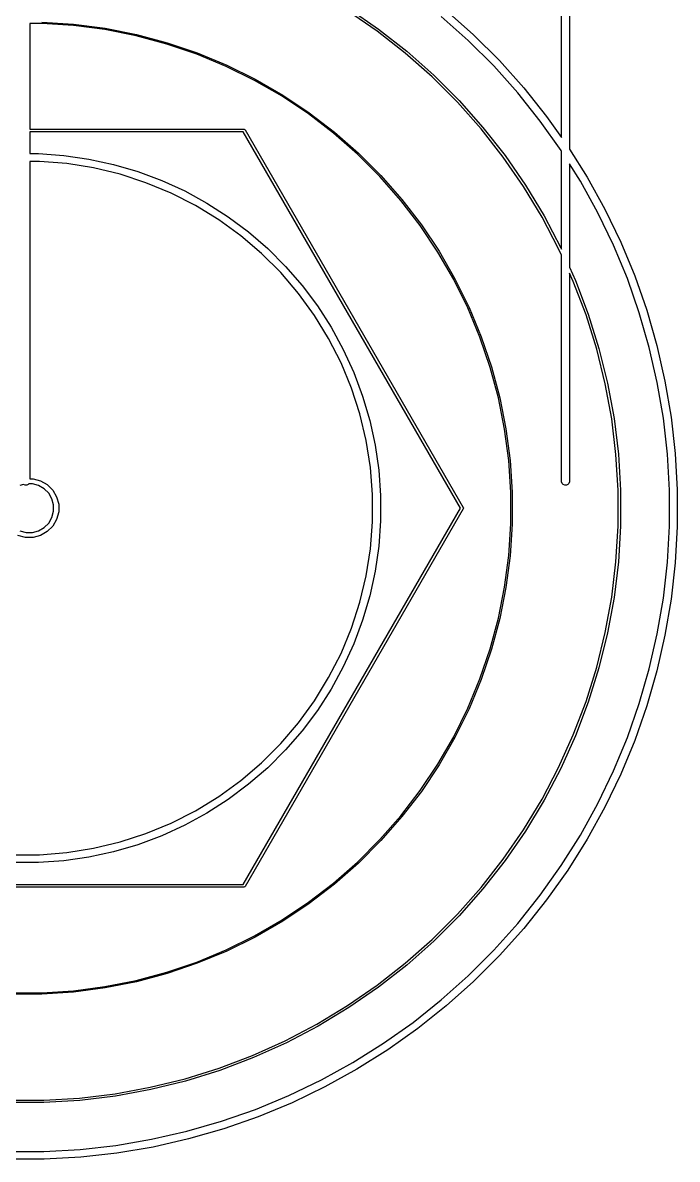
# Model space of a CAD drawing. Header units: inches. Extents: x 0.78 to 7.64, y -5.36 to -1.05.
# Drawn here: x 4.208 to 4.685, y -3.31 to -2.48 of the extents above; entities that cross this region are included whole.
import ezdxf

# ---------------------------------------------------------------- set-up
doc = ezdxf.new("R2010")
doc.units = ezdxf.units.IN
doc.header["$MEASUREMENT"] = 0
doc.layers.add('BLACK', color=250, linetype='CONTINUOUS')

msp = doc.modelspace()

# ---------------------------------------------------------------- linework, layer by layer
at = {"layer": 'BLACK', "linetype": 'CONTINUOUS'}
for p, q in [((4.6068, -2.29975), (4.6068, -2.57272)), ((4.6009, -2.56415), (4.6009, -2.3277)), ((4.46635, -2.48646), (4.44486, -2.47163)), ((4.44582, -2.47014), (4.4674, -2.48504)), ((4.51686, -2.47143), (4.53674, -2.4892)), ((4.22176, -2.47991), (4.24494, -2.48143)), ((4.53281, -2.49335), (4.51317, -2.4758)), ((4.22173, -2.48091), (4.2131, -2.48091)), ((4.2131, -2.48091), (4.2131, -2.55807)), ((4.24484, -2.48242), (4.22173, -2.48091)), ((4.2678, -2.48544), (4.24484, -2.48242)), ((4.24494, -2.48143), (4.26797, -2.48446)), ((4.29052, -2.48996), (4.2678, -2.48544)), ((4.26797, -2.48446), (4.29074, -2.489)), ((4.4869, -2.50257), (4.46635, -2.48646)), ((4.4674, -2.48504), (4.48804, -2.50121)), ((4.31289, -2.49596), (4.29052, -2.48996)), ((4.29074, -2.489), (4.31318, -2.49501)), ((4.33482, -2.5034), (4.31289, -2.49596)), ((4.31318, -2.49501), (4.33517, -2.50247)), ((4.55144, -2.51198), (4.53281, -2.49335)), ((4.53674, -2.4892), (4.5556, -2.50805)), ((4.35622, -2.51226), (4.33482, -2.5034)), ((4.33517, -2.50247), (4.35663, -2.51136)), ((4.50645, -2.51988), (4.4869, -2.50257)), ((4.48804, -2.50121), (4.50766, -2.51859)), ((4.37699, -2.52251), (4.35622, -2.51226)), ((4.35663, -2.51136), (4.37746, -2.52163)), ((4.569, -2.53163), (4.55144, -2.51198)), ((4.5556, -2.50805), (4.57337, -2.52793)), ((4.52491, -2.53835), (4.50645, -2.51988)), ((4.50766, -2.51859), (4.5262, -2.53713)), ((4.39705, -2.53409), (4.37699, -2.52251)), ((4.37746, -2.52163), (4.39757, -2.53325)), ((4.57337, -2.52793), (4.59, -2.54878)), ((4.41631, -2.54696), (4.39705, -2.53409)), ((4.39757, -2.53325), (4.41688, -2.54615)), ((4.5262, -2.53713), (4.54359, -2.55676)), ((4.58542, -2.55222), (4.569, -2.53163)), ((4.41688, -2.54615), (4.43531, -2.56029)), ((4.54223, -2.55789), (4.52491, -2.53835)), ((4.43468, -2.56105), (4.41631, -2.54696)), ((4.60067, -2.57371), (4.58542, -2.55222)), ((4.59, -2.54878), (4.6009, -2.56415)), ((4.2131, -2.55807), (4.36926, -2.55807)), ((4.2131, -2.56004), (4.2131, -2.57595)), ((4.36869, -2.56004), (4.2131, -2.56004)), ((4.52724, -2.83465), (4.36869, -2.56004)), ((4.36926, -2.55807), (4.36964, -2.55815)), ((4.36964, -2.55815), (4.36973, -2.55824)), ((4.36973, -2.55824), (4.36986, -2.55827)), ((4.36986, -2.55827), (4.37012, -2.55856)), ((4.37012, -2.55856), (4.52923, -2.83415)), ((4.45209, -2.57633), (4.43468, -2.56105)), ((4.43531, -2.56029), (4.45277, -2.5756)), ((4.55833, -2.57845), (4.54223, -2.55789)), ((4.54359, -2.55676), (4.55976, -2.5774)), ((4.2131, -2.57595), (4.21939, -2.57595)), ((4.21939, -2.57595), (4.23782, -2.57727)), ((4.23782, -2.57727), (4.25611, -2.5799)), ((4.46847, -2.5927), (4.45209, -2.57633)), ((4.45277, -2.5756), (4.46919, -2.59202)), ((4.57317, -2.59994), (4.55833, -2.57845)), ((4.55976, -2.5774), (4.57466, -2.59898)), ((4.6009, -2.57407), (4.60067, -2.57371)), ((4.6009, -2.64573), (4.6009, -2.57407)), ((4.6068, -2.57272), (4.61961, -2.59311)), ((4.22009, -2.58169), (4.2131, -2.58169)), ((4.2131, -2.58169), (4.2131, -2.81318)), ((4.2399, -2.58325), (4.22009, -2.58169)), ((4.25954, -2.58636), (4.2399, -2.58325)), ((4.25611, -2.5799), (4.27417, -2.58383)), ((4.27887, -2.591), (4.25954, -2.58636)), ((4.27417, -2.58383), (4.2919, -2.58903)), ((4.61469, -2.59602), (4.6068, -2.58347)), ((4.6068, -2.58347), (4.6068, -2.65885)), ((4.29777, -2.59714), (4.27887, -2.591)), ((4.2919, -2.58903), (4.30921, -2.59549)), ((4.30921, -2.59549), (4.32602, -2.60317)), ((4.48374, -2.61012), (4.46847, -2.5927)), ((4.46919, -2.59202), (4.48451, -2.60949)), ((4.62743, -2.61907), (4.61469, -2.59602)), ((4.61961, -2.59311), (4.63251, -2.61645)), ((4.31613, -2.60475), (4.29777, -2.59714)), ((4.32602, -2.60317), (4.34224, -2.61202)), ((4.58668, -2.62228), (4.57317, -2.59994)), ((4.57466, -2.59898), (4.58822, -2.62141)), ((4.33384, -2.61378), (4.31613, -2.60475)), ((4.34224, -2.61202), (4.35778, -2.62201)), ((4.49784, -2.62849), (4.48374, -2.61012)), ((4.48451, -2.60949), (4.49865, -2.62791)), ((4.35079, -2.62416), (4.33384, -2.61378)), ((4.63886, -2.64281), (4.62743, -2.61907)), ((4.63251, -2.61645), (4.64408, -2.64047)), ((4.36687, -2.63584), (4.35079, -2.62416)), ((4.35778, -2.62201), (4.37258, -2.63309)), ((4.51071, -2.64775), (4.49784, -2.62849)), ((4.49865, -2.62791), (4.51155, -2.64722)), ((4.59881, -2.64541), (4.58668, -2.62228)), ((4.58822, -2.62141), (4.6004, -2.64463)), ((4.38199, -2.64875), (4.36687, -2.63584)), ((4.37258, -2.63309), (4.38654, -2.64519)), ((4.38654, -2.64519), (4.39961, -2.65826)), ((4.6009, -2.65004), (4.59881, -2.64541)), ((4.6004, -2.64463), (4.6009, -2.64573)), ((4.64894, -2.66715), (4.63886, -2.64281)), ((4.64408, -2.64047), (4.65429, -2.66511)), ((4.39604, -2.66281), (4.38199, -2.64875)), ((4.52229, -2.6678), (4.51071, -2.64775)), ((4.51155, -2.64722), (4.52316, -2.66734)), ((4.6009, -2.81496), (4.6009, -2.65004)), ((4.39961, -2.65826), (4.41171, -2.67222)), ((4.6068, -2.65885), (4.61117, -2.66854)), ((4.40895, -2.67792), (4.39604, -2.66281)), ((4.53253, -2.68858), (4.52229, -2.6678)), ((4.52316, -2.66734), (4.53344, -2.68817)), ((4.60953, -2.66922), (4.6068, -2.66316)), ((4.6068, -2.66316), (4.6068, -2.81496)), ((4.61879, -2.69363), (4.60953, -2.66922)), ((4.61117, -2.66854), (4.62046, -2.69306)), ((4.65764, -2.69202), (4.64894, -2.66715)), ((4.65429, -2.66511), (4.66309, -2.69028)), ((4.42064, -2.694), (4.40895, -2.67792)), ((4.41171, -2.67222), (4.42278, -2.68701)), ((4.42278, -2.68701), (4.43277, -2.70256)), ((4.43102, -2.71095), (4.42064, -2.694)), ((4.5414, -2.70997), (4.53253, -2.68858)), ((4.53344, -2.68817), (4.54232, -2.70962)), ((4.62656, -2.71856), (4.61879, -2.69363)), ((4.62046, -2.69306), (4.62826, -2.71809)), ((4.66494, -2.71733), (4.65764, -2.69202)), ((4.66309, -2.69028), (4.67048, -2.7159)), ((4.43277, -2.70256), (4.44163, -2.71878)), ((4.44005, -2.72866), (4.43102, -2.71095)), ((4.54884, -2.73191), (4.5414, -2.70997)), ((4.54232, -2.70962), (4.54979, -2.73162)), ((4.44163, -2.71878), (4.4493, -2.73558)), ((4.63281, -2.74392), (4.62656, -2.71856)), ((4.62826, -2.71809), (4.63454, -2.74355)), ((4.6708, -2.74302), (4.66494, -2.71733)), ((4.67048, -2.7159), (4.67641, -2.7419)), ((4.44765, -2.74703), (4.44005, -2.72866)), ((4.4493, -2.73558), (4.45576, -2.7529)), ((4.55483, -2.75428), (4.54884, -2.73191)), ((4.54979, -2.73162), (4.5558, -2.75405)), ((4.63751, -2.7696), (4.63281, -2.74392)), ((4.63454, -2.74355), (4.63926, -2.76934)), ((4.67521, -2.76899), (4.6708, -2.74302)), ((4.67641, -2.7419), (4.68088, -2.76819)), ((4.45379, -2.76593), (4.44765, -2.74703)), ((4.45576, -2.7529), (4.46097, -2.77063)), ((4.55935, -2.77699), (4.55483, -2.75428)), ((4.5558, -2.75405), (4.56033, -2.77683)), ((4.45843, -2.78526), (4.45379, -2.76593)), ((4.64066, -2.79552), (4.63751, -2.7696)), ((4.63926, -2.76934), (4.64242, -2.79536)), ((4.67816, -2.79517), (4.67521, -2.76899)), ((4.68088, -2.76819), (4.68386, -2.79469)), ((4.46097, -2.77063), (4.4649, -2.78868)), ((4.56238, -2.79995), (4.55935, -2.77699)), ((4.56033, -2.77683), (4.56336, -2.79986)), ((4.46154, -2.80489), (4.45843, -2.78526)), ((4.4649, -2.78868), (4.46753, -2.80697)), ((4.67964, -2.82147), (4.67816, -2.79517)), ((4.68386, -2.79469), (4.68536, -2.82131)), ((4.56389, -2.82307), (4.56238, -2.79995)), ((4.56336, -2.79986), (4.56488, -2.82303)), ((4.64224, -2.82159), (4.64066, -2.79552)), ((4.64242, -2.79536), (4.64401, -2.82154)), ((4.4631, -2.82471), (4.46154, -2.80489)), ((4.46753, -2.80697), (4.46884, -2.82541)), ((4.2085, -2.8174), (4.20576, -2.81814)), ((4.20851, -2.81742), (4.2085, -2.8174)), ((4.20957, -2.81786), (4.20851, -2.81742)), ((4.21073, -2.81786), (4.20957, -2.81786)), ((4.21179, -2.81742), (4.21073, -2.81786)), ((4.21228, -2.81693), (4.21179, -2.81742)), ((4.21493, -2.81693), (4.21228, -2.81693)), ((4.2131, -2.81318), (4.21542, -2.81318)), ((4.21944, -2.81814), (4.21493, -2.81693)), ((4.21542, -2.81318), (4.22088, -2.81464)), ((4.22348, -2.82047), (4.21944, -2.81814)), ((4.22088, -2.81464), (4.22578, -2.81747)), ((4.22578, -2.81747), (4.22978, -2.82146)), ((4.60096, -2.81554), (4.6009, -2.81496)), ((4.6014, -2.8166), (4.60096, -2.81554)), ((4.60221, -2.81742), (4.6014, -2.8166)), ((4.60328, -2.81786), (4.60221, -2.81742)), ((4.60443, -2.81786), (4.60328, -2.81786)), ((4.60549, -2.81742), (4.60443, -2.81786)), ((4.60631, -2.8166), (4.60549, -2.81742)), ((4.60675, -2.81554), (4.60631, -2.8166)), ((4.6068, -2.81496), (4.60675, -2.81554)), ((4.22678, -2.82377), (4.22348, -2.82047)), ((4.22911, -2.82781), (4.22678, -2.82377)), ((4.23031, -2.83231), (4.22911, -2.82781)), ((4.22978, -2.82146), (4.2326, -2.82636)), ((4.2326, -2.82636), (4.23407, -2.83182)), ((4.4631, -2.84458), (4.4631, -2.82471)), ((4.46884, -2.82541), (4.46884, -2.84388)), ((4.56389, -2.84623), (4.56389, -2.82307)), ((4.56488, -2.82303), (4.56488, -2.84626)), ((4.64224, -2.8477), (4.64224, -2.82159)), ((4.64401, -2.82154), (4.64401, -2.84776)), ((4.67964, -2.84782), (4.67964, -2.82147)), ((4.68536, -2.82131), (4.68536, -2.84798)), ((4.23031, -2.83698), (4.23031, -2.83231)), ((4.23407, -2.83182), (4.23407, -2.83747)), ((4.36869, -3.10925), (4.52724, -2.83465)), ((4.52923, -2.83514), (4.37012, -3.11073)), ((4.52923, -2.83415), (4.52935, -2.83452)), ((4.52935, -2.83477), (4.52923, -2.83514)), ((4.52935, -2.83452), (4.52932, -2.83465)), ((4.52932, -2.83465), (4.52935, -2.83477)), ((4.22678, -2.84552), (4.22911, -2.84148)), ((4.22911, -2.84148), (4.23031, -2.83698)), ((4.2326, -2.84293), (4.22978, -2.84783)), ((4.23407, -2.83747), (4.2326, -2.84293)), ((4.46154, -2.8644), (4.4631, -2.84458)), ((4.46884, -2.84388), (4.46753, -2.86232)), ((4.20576, -2.85115), (4.21027, -2.85236)), ((4.21027, -2.85236), (4.21493, -2.85236)), ((4.21493, -2.85236), (4.21944, -2.85115)), ((4.21944, -2.85115), (4.22348, -2.84882)), ((4.22578, -2.85182), (4.22088, -2.85465)), ((4.22348, -2.84882), (4.22678, -2.84552)), ((4.22978, -2.84783), (4.22578, -2.85182)), ((4.56238, -2.86934), (4.56389, -2.84623)), ((4.56488, -2.84626), (4.56336, -2.86943)), ((4.64066, -2.87377), (4.64224, -2.8477)), ((4.64401, -2.84776), (4.64242, -2.87393)), ((4.67816, -2.87412), (4.67964, -2.84782)), ((4.68536, -2.84798), (4.68386, -2.8746)), ((4.20977, -2.85611), (4.20431, -2.85465)), ((4.21542, -2.85611), (4.20977, -2.85611)), ((4.22088, -2.85465), (4.21542, -2.85611)), ((4.45843, -2.88403), (4.46154, -2.8644)), ((4.46753, -2.86232), (4.4649, -2.88061)), ((4.55935, -2.8923), (4.56238, -2.86934)), ((4.56336, -2.86943), (4.56033, -2.89246)), ((4.63751, -2.89969), (4.64066, -2.87377)), ((4.64242, -2.87393), (4.63926, -2.89996)), ((4.67521, -2.9003), (4.67816, -2.87412)), ((4.68386, -2.8746), (4.68088, -2.9011)), ((4.45379, -2.90336), (4.45843, -2.88403)), ((4.4649, -2.88061), (4.46097, -2.89866)), ((4.55483, -2.91501), (4.55935, -2.8923)), ((4.56033, -2.89246), (4.5558, -2.91524)), ((4.46097, -2.89866), (4.45576, -2.91639)), ((4.63281, -2.92537), (4.63751, -2.89969)), ((4.63926, -2.89996), (4.63454, -2.92575)), ((4.6708, -2.92627), (4.67521, -2.9003)), ((4.68088, -2.9011), (4.67641, -2.92739)), ((4.44765, -2.92226), (4.45379, -2.90336)), ((4.45576, -2.91639), (4.4493, -2.93371)), ((4.54884, -2.93739), (4.55483, -2.91501)), ((4.5558, -2.91524), (4.54979, -2.93767)), ((4.44005, -2.94063), (4.44765, -2.92226)), ((4.62656, -2.95073), (4.63281, -2.92537)), ((4.63454, -2.92575), (4.62826, -2.9512)), ((4.66494, -2.95196), (4.6708, -2.92627)), ((4.67641, -2.92739), (4.67048, -2.95339)), ((4.4493, -2.93371), (4.44163, -2.95052)), ((4.43102, -2.95834), (4.44005, -2.94063)), ((4.5414, -2.95932), (4.54884, -2.93739)), ((4.54979, -2.93767), (4.54232, -2.95967)), ((4.44163, -2.95052), (4.43277, -2.96673)), ((4.61879, -2.97566), (4.62656, -2.95073)), ((4.62826, -2.9512), (4.62046, -2.97624)), ((4.65764, -2.97727), (4.66494, -2.95196)), ((4.42064, -2.97529), (4.43102, -2.95834)), ((4.53253, -2.98071), (4.5414, -2.95932)), ((4.54232, -2.95967), (4.53344, -2.98112)), ((4.67048, -2.95339), (4.66309, -2.97901)), ((4.43277, -2.96673), (4.42278, -2.98228)), ((4.40895, -2.99137), (4.42064, -2.97529)), ((4.60953, -3.00007), (4.61879, -2.97566)), ((4.62046, -2.97624), (4.61117, -3.00075)), ((4.64894, -3.00214), (4.65764, -2.97727)), ((4.42278, -2.98228), (4.41171, -2.99707)), ((4.52229, -3.00149), (4.53253, -2.98071)), ((4.53344, -2.98112), (4.52316, -3.00195)), ((4.66309, -2.97901), (4.65429, -3.00418)), ((4.39604, -3.00648), (4.40895, -2.99137)), ((4.41171, -2.99707), (4.39961, -3.01104)), ((4.51071, -3.02154), (4.52229, -3.00149)), ((4.52316, -3.00195), (4.51155, -3.02207)), ((4.59881, -3.02389), (4.60953, -3.00007)), ((4.61117, -3.00075), (4.6004, -3.02466)), ((4.63886, -3.02648), (4.64894, -3.00214)), ((4.38199, -3.02054), (4.39604, -3.00648)), ((4.65429, -3.00418), (4.64408, -3.02882)), ((4.39961, -3.01104), (4.38654, -3.0241)), ((4.36687, -3.03345), (4.38199, -3.02054)), ((4.38654, -3.0241), (4.37258, -3.0362)), ((4.49784, -3.0408), (4.51071, -3.02154)), ((4.51155, -3.02207), (4.49865, -3.04138)), ((4.58668, -3.04701), (4.59881, -3.02389)), ((4.6004, -3.02466), (4.58822, -3.04788)), ((4.62743, -3.05022), (4.63886, -3.02648)), ((4.35079, -3.04513), (4.36687, -3.03345)), ((4.64408, -3.02882), (4.63251, -3.05284)), ((4.37258, -3.0362), (4.35778, -3.04728)), ((4.48374, -3.05918), (4.49784, -3.0408)), ((4.49865, -3.04138), (4.48451, -3.05981)), ((4.33384, -3.05552), (4.35079, -3.04513)), ((4.35778, -3.04728), (4.34224, -3.05727)), ((4.57317, -3.06935), (4.58668, -3.04701)), ((4.58822, -3.04788), (4.57466, -3.07032)), ((4.61469, -3.07327), (4.62743, -3.05022)), ((4.31613, -3.06454), (4.33384, -3.05552)), ((4.34224, -3.05727), (4.32602, -3.06612)), ((4.46847, -3.07659), (4.48374, -3.05918)), ((4.48451, -3.05981), (4.46919, -3.07727)), ((4.63251, -3.05284), (4.61961, -3.07618)), ((4.29777, -3.07215), (4.31613, -3.06454)), ((4.32602, -3.06612), (4.30921, -3.0738)), ((4.27887, -3.07829), (4.29777, -3.07215)), ((4.30921, -3.0738), (4.2919, -3.08026)), ((4.45209, -3.09297), (4.46847, -3.07659)), ((4.55833, -3.09084), (4.57317, -3.06935)), ((4.57466, -3.07032), (4.55976, -3.09189)), ((4.60067, -3.09558), (4.61469, -3.07327)), ((4.61961, -3.07618), (4.60543, -3.09876)), ((4.2399, -3.08604), (4.25954, -3.08293)), ((4.27417, -3.08546), (4.25611, -3.08939)), ((4.25954, -3.08293), (4.27887, -3.07829)), ((4.2919, -3.08026), (4.27417, -3.08546)), ((4.46919, -3.07727), (4.45277, -3.09369)), ((4.20021, -3.0876), (4.22009, -3.0876)), ((4.21939, -3.09334), (4.20091, -3.09334)), ((4.23782, -3.09202), (4.21939, -3.09334)), ((4.22009, -3.0876), (4.2399, -3.08604)), ((4.25611, -3.08939), (4.23782, -3.09202)), ((4.43468, -3.10824), (4.45209, -3.09297)), ((4.45277, -3.09369), (4.43531, -3.109)), ((4.54223, -3.1114), (4.55833, -3.09084)), ((4.55976, -3.09189), (4.54359, -3.11253)), ((4.58542, -3.11707), (4.60067, -3.09558)), ((4.60543, -3.09876), (4.59, -3.12051)), ((4.05161, -3.10925), (4.36869, -3.10925)), ((4.41631, -3.12234), (4.43468, -3.10824)), ((4.43531, -3.109), (4.41688, -3.12314)), ((4.36926, -3.11122), (4.05104, -3.11122)), ((4.36964, -3.11115), (4.36926, -3.11122)), ((4.36973, -3.11105), (4.36964, -3.11115)), ((4.36986, -3.11102), (4.36973, -3.11105)), ((4.37012, -3.11073), (4.36986, -3.11102)), ((4.52491, -3.13094), (4.54223, -3.1114)), ((4.54359, -3.11253), (4.5262, -3.13216)), ((4.569, -3.13767), (4.58542, -3.11707)), ((4.39705, -3.1352), (4.41631, -3.12234)), ((4.41688, -3.12314), (4.39757, -3.13605)), ((4.59, -3.12051), (4.57337, -3.14136)), ((4.37699, -3.14678), (4.39705, -3.1352)), ((4.50645, -3.14941), (4.52491, -3.13094)), ((4.5262, -3.13216), (4.50766, -3.1507)), ((4.39757, -3.13605), (4.37746, -3.14766)), ((4.55144, -3.15731), (4.569, -3.13767)), ((4.57337, -3.14136), (4.5556, -3.16124)), ((4.35622, -3.15703), (4.37699, -3.14678)), ((4.37746, -3.14766), (4.35663, -3.15793)), ((4.4869, -3.16673), (4.50645, -3.14941)), ((4.50766, -3.1507), (4.48804, -3.16809)), ((4.33482, -3.16589), (4.35622, -3.15703)), ((4.35663, -3.15793), (4.33517, -3.16682)), ((4.53281, -3.17594), (4.55144, -3.15731)), ((4.31289, -3.17334), (4.33482, -3.16589)), ((4.33517, -3.16682), (4.31318, -3.17428)), ((4.46635, -3.18283), (4.4869, -3.16673)), ((4.48804, -3.16809), (4.4674, -3.18426)), ((4.5556, -3.16124), (4.53674, -3.1801)), ((4.29052, -3.17933), (4.31289, -3.17334)), ((4.31318, -3.17428), (4.29074, -3.1803)), ((4.51317, -3.19349), (4.53281, -3.17594)), ((4.24484, -3.18687), (4.2678, -3.18385)), ((4.26797, -3.18483), (4.24494, -3.18786)), ((4.2678, -3.18385), (4.29052, -3.17933)), ((4.29074, -3.1803), (4.26797, -3.18483)), ((4.44486, -3.19766), (4.46635, -3.18283)), ((4.4674, -3.18426), (4.44582, -3.19915)), ((4.53674, -3.1801), (4.51686, -3.19786)), ((4.22176, -3.18938), (4.19854, -3.18938)), ((4.19857, -3.18839), (4.22173, -3.18839)), ((4.22173, -3.18839), (4.24484, -3.18687)), ((4.24494, -3.18786), (4.22176, -3.18938)), ((4.42251, -3.21117), (4.44486, -3.19766)), ((4.44582, -3.19915), (4.42338, -3.21271)), ((4.49257, -3.20992), (4.51317, -3.19349)), ((4.51686, -3.19786), (4.49601, -3.21449)), ((4.47109, -3.22516), (4.49257, -3.20992)), ((4.39939, -3.22331), (4.42251, -3.21117)), ((4.42338, -3.21271), (4.40017, -3.2249)), ((4.49601, -3.21449), (4.47427, -3.22992)), ((4.37558, -3.23402), (4.39939, -3.22331)), ((4.40017, -3.2249), (4.37626, -3.23566)), ((4.44878, -3.23918), (4.47109, -3.22516)), ((4.35116, -3.24328), (4.37558, -3.23402)), ((4.47427, -3.22992), (4.45169, -3.24411)), ((4.37626, -3.23566), (4.35174, -3.24496)), ((4.42572, -3.25192), (4.44878, -3.23918)), ((4.30088, -3.2573), (4.32623, -3.25105)), ((4.32623, -3.25105), (4.35116, -3.24328)), ((4.35174, -3.24496), (4.32671, -3.25276)), ((4.45169, -3.24411), (4.42835, -3.25701)), ((4.27519, -3.26201), (4.30088, -3.2573)), ((4.30125, -3.25903), (4.27546, -3.26376)), ((4.32671, -3.25276), (4.30125, -3.25903)), ((4.40199, -3.26336), (4.42572, -3.25192)), ((4.42835, -3.25701), (4.40432, -3.26858)), ((4.19709, -3.26673), (4.22321, -3.26673)), ((4.22321, -3.26673), (4.24927, -3.26516)), ((4.24943, -3.26692), (4.22326, -3.2685)), ((4.24927, -3.26516), (4.27519, -3.26201)), ((4.27546, -3.26376), (4.24943, -3.26692)), ((4.37765, -3.27344), (4.40199, -3.26336)), ((4.22326, -3.2685), (4.19704, -3.2685)), ((4.35278, -3.28214), (4.37765, -3.27344)), ((4.40432, -3.26858), (4.37969, -3.27878)), ((4.32746, -3.28943), (4.35278, -3.28214)), ((4.37969, -3.27878), (4.35452, -3.28759)), ((4.30178, -3.29529), (4.32746, -3.28943)), ((4.35452, -3.28759), (4.32889, -3.29497)), ((4.24963, -3.30266), (4.27581, -3.29971)), ((4.27581, -3.29971), (4.30178, -3.29529)), ((4.3029, -3.3009), (4.27661, -3.30537)), ((4.32889, -3.29497), (4.3029, -3.3009)), ((4.19698, -3.30413), (4.22332, -3.30413)), ((4.22332, -3.30413), (4.24963, -3.30266)), ((4.25011, -3.30836), (4.22348, -3.30985)), ((4.27661, -3.30537), (4.25011, -3.30836)), ((4.22348, -3.30985), (4.19682, -3.30985))]:
    msp.add_line(p, q, dxfattribs=at)

doc.saveas('drawing.dxf')
